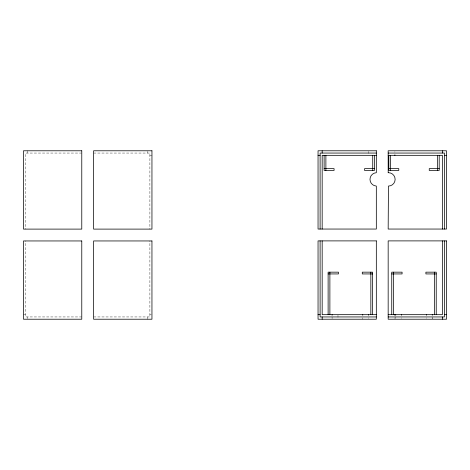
<?xml version="1.0" encoding="UTF-8"?>
<svg xmlns="http://www.w3.org/2000/svg" width="470" height="470" viewBox="0 0 470 470"><rect width="100%" height="100%" fill="white"/><g stroke="black" fill="none" stroke-linecap="round" stroke-linejoin="round"><path stroke-width="0.35" stroke-dasharray="2.35 1.76" d="M81.774 153.055L25.562 153.055L25.562 229.107M93.618 153.055L149.889 153.055L149.889 229.107M149.889 155.329L151.951 155.329M23.5 314.671L25.562 314.671M149.889 314.671L151.264 314.671M81.774 316.945L25.562 316.945L25.562 240.951M93.618 316.945L149.889 316.945L149.889 240.951M426.372 317.796L426.372 318.366M401.603 317.796L401.603 318.366M395.711 316.945L395.711 318.654M394.894 151.634L394.894 152.204M394.788 317.796L394.788 318.366M368.639 317.796L368.639 318.366M368.386 151.428L368.386 153.379M362.746 317.796L362.746 319.218M337.983 315.317L337.983 317.268M332.09 316.945L332.09 318.654M147.827 151.346L147.827 153.055M147.827 316.945L147.827 319.218M27.624 150.782L27.624 153.055M27.624 316.945L27.624 318.654M432.265 316.945L432.265 318.654L432.265 316.945"/><path stroke-width="0.7" d="M376.323 153.055L320.111 153.055L320.111 229.049M388.167 153.055L444.438 153.055L444.438 229.049M318.049 155.329L320.111 155.329M376.323 155.329L322.173 155.329L322.173 229.049M388.167 155.329L442.376 155.329L442.376 229.049M444.438 155.329L446.5 155.329M324.118 168.648L334.076 168.648L334.076 170.416L324.118 170.416L324.118 155.329M374.496 168.648L364.538 168.648L364.538 170.416L374.496 170.416L374.496 155.329M388.825 168.648L398.783 168.648L398.783 170.416L388.825 170.416L388.825 155.329M439.203 168.648L429.245 168.648L429.245 170.416L439.203 170.416L439.203 155.329M328.119 273.934L338.447 273.934L338.447 272.165L328.119 272.165L328.119 314.671M372.61 273.934L362.282 273.934L362.282 272.165L372.61 272.165L372.61 314.671M391.745 273.934L402.073 273.934L402.073 272.165L391.745 272.165L391.745 314.671M436.231 273.934L425.902 273.934L425.902 272.165L436.231 272.165L436.231 314.671M318.049 314.671L320.111 314.671M376.323 314.671L322.173 314.671L322.173 240.893M388.167 314.671L442.376 314.671L442.376 240.893M444.438 314.671L446.5 314.671M376.323 316.945L320.111 316.945L320.111 240.893M388.167 316.945L444.438 316.945L444.438 240.893M442.376 150.782L442.376 153.055M442.376 316.945L442.376 319.218M437.435 155.329L437.435 170.416M434.462 272.165L434.462 314.671M432.265 314.671L432.265 315.241M426.372 314.671L426.372 315.241M401.603 314.671L401.603 315.241M395.711 314.671L395.711 315.241M394.894 154.759L394.894 155.329M394.788 314.671L394.788 315.241M393.513 272.165L393.513 314.671M390.594 155.329L390.594 170.416M372.728 155.329L372.728 170.416M370.842 272.165L370.842 314.671M368.639 314.671L368.639 315.241M362.746 314.671L362.746 315.241M332.09 314.671L332.09 315.241M329.887 272.165L329.887 314.671M325.886 155.329L325.886 170.416M322.173 150.782L322.173 153.055M322.173 316.945L322.173 319.218M388.185 172.707L388.167 150.782L446.5 150.782L446.5 229.049L388.167 229.049L388.449 186.061A6.68 6.68 0 0 0 395.129 179.381A6.68 6.68 0 0 0 388.449 172.701L388.22 172.707M81.774 150.782L23.5 150.782L23.5 229.107L81.774 229.107L81.774 150.782M151.951 150.782L93.618 150.782L93.618 229.107L151.951 229.107L151.951 150.782M376.323 150.782L318.049 150.782L318.049 229.049L376.323 229.049L376.323 186.055A6.68 6.68 0 0 1 369.99 179.381A6.68 6.68 0 0 1 376.323 172.713L376.323 150.782M376.323 240.893L318.049 240.893L318.049 319.218L376.323 319.218L376.323 240.893M446.5 240.893L388.167 240.893L388.167 319.218L446.5 319.218L446.5 240.893M81.774 240.951L23.5 240.951L23.5 319.218L81.774 319.218L81.774 240.951M151.951 240.951L93.618 240.951L93.618 319.218L151.951 319.218L151.951 240.951"/></g></svg>
